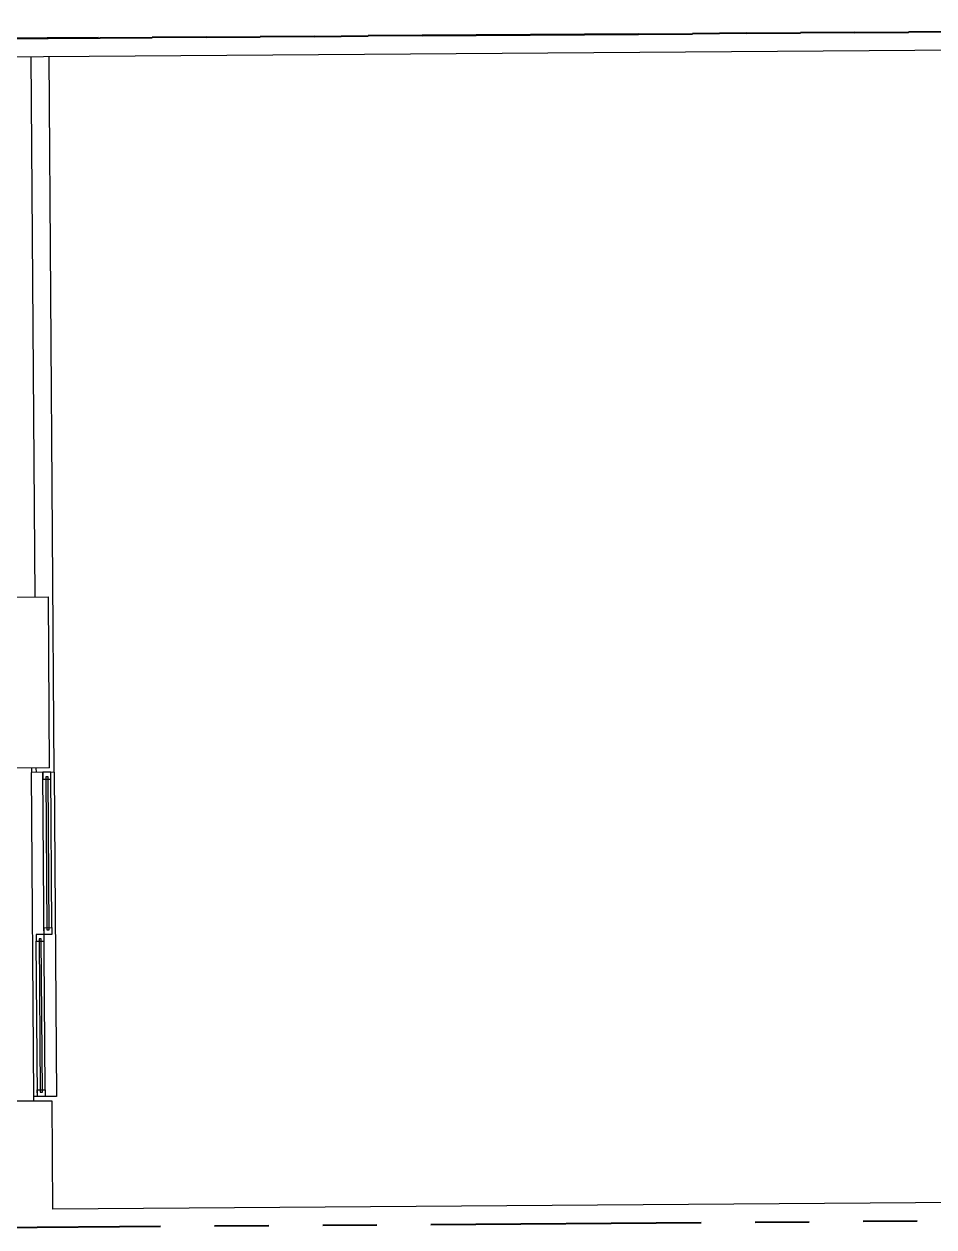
# Model space of a CAD drawing. Header units: feet. Extents: x 919634 to 928945, y 707022 to 708026.
# Drawn here: x 921021.07 to 921037.9, y 707492.02 to 707514.29 of the extents above; entities that cross this region are included whole.
import ezdxf

# ---------------------------------------------------------------- set-up
doc = ezdxf.new("R2010")
doc.units = ezdxf.units.FT
doc.header["$LTSCALE"] = 20
doc.header["$MEASUREMENT"] = 0
doc.linetypes.add('Site Plan$0$PHANTOM2', pattern=[1.25, 0.625, -0.125, 0.125, -0.125, 0.125, -0.125])
doc.layers.add('-u-site-xref', color=7, linetype='Continuous')
doc.layers.add('Site Plan$0$-u-site-bldg_interior', color=252, linetype='Continuous')
doc.layers.add('Site Plan$0$SP-LOT LINES', color=252, linetype='Site Plan$0$PHANTOM2', lineweight=40)
doc.layers.get('-u-site-xref').off()

# ---------------------------------------------------------------- blocks, each defined once
blk = doc.blocks.new('Site Plan')
at = {"layer": 'Site Plan$0$-u-site-bldg_interior'}
for p, q in [((921001.195, 707513.543, 0), (921060.11, 707513.964, 0)), ((921021.269, 707503.687, 0), (921021.198, 707513.686, 0)), ((921021.623, 707500.439, 0), (921021.528, 707513.689, 0)), ((921020.243, 707503.679, 0), (921021.516, 707503.688, 0)), ((921021.539, 707500.522, 0), (921021.516, 707503.688, 0)), ((921021.539, 707500.522, 0), (921020.872, 707500.517, 0)), ((921021.205, 707500.519, 0), (921021.206, 707500.436, 0)), ((921021.623, 707500.439, 0), (921021.206, 707500.436, 0)), ((921021.249, 707494.436, 0), (921021.206, 707500.436, 0)), ((921021.293, 707500.437, 0), (921021.292, 707500.52, 0)), ((921021.456, 707494.563, 0), (921021.414, 707500.438, 0)), ((921021.581, 707497.564, 0), (921021.56, 707500.439, 0)), ((921021.623, 707500.439, 0), (921021.665, 707494.439, 0)), ((921021.311, 707494.434, 0), (921021.291, 707497.312, 0)), ((921021.665, 707494.439, 0), (921021.249, 707494.436, 0)), ((921021.249, 707494.353, 0), (921021.249, 707494.436, 0)), ((921021.583, 707494.355, 0), (921020.916, 707494.351, 0)), ((921021.597, 707492.355, 0), (921021.583, 707494.355, 0)), ((921065.255, 707492.667, 0), (921021.597, 707492.355, 0))]:
    blk.add_line(p, q, dxfattribs=at)
at = {"layer": 'Site Plan$0$-u-site-bldg_interior', "elevation": 0}
for points in [[(921021.561, 707500.314), (921021.56, 707500.439), (921021.414, 707500.438), (921021.415, 707500.313)], [(921021.467, 707500.355), (921021.487, 707497.521), (921021.529, 707497.522), (921021.509, 707500.355)], [(921021.581, 707497.564), (921021.581, 707497.439), (921021.436, 707497.438), (921021.435, 707497.563)], [(921021.437, 707497.313), (921021.436, 707497.438), (921021.29, 707497.437), (921021.291, 707497.312)], [(921021.343, 707497.354), (921021.363, 707494.52), (921021.404, 707494.521), (921021.384, 707497.354)], [(921021.456, 707494.563), (921021.457, 707494.438), (921021.311, 707494.437), (921021.31, 707494.562)]]:
    blk.add_lwpolyline(points, close=True, dxfattribs=at)
at = {"layer": 'Site Plan$0$SP-LOT LINES', "ltscale": 0.4, "elevation": 0}
for points in [[(921082.433, 707514.457), (921082.273, 707536.79), (920988.276, 707536.118), (920988.435, 707513.786)], [(921082.59, 707492.458), (921082.433, 707514.457), (920988.435, 707513.786), (920988.593, 707491.786)]]:
    blk.add_lwpolyline(points, close=True, dxfattribs=at)

msp = doc.modelspace()

# ---------------------------------------------------------------- block references
at = {"layer": '-u-site-xref'}
msp.add_blockref('Site Plan', (0, 0), dxfattribs=at)

doc.saveas('drawing.dxf')
